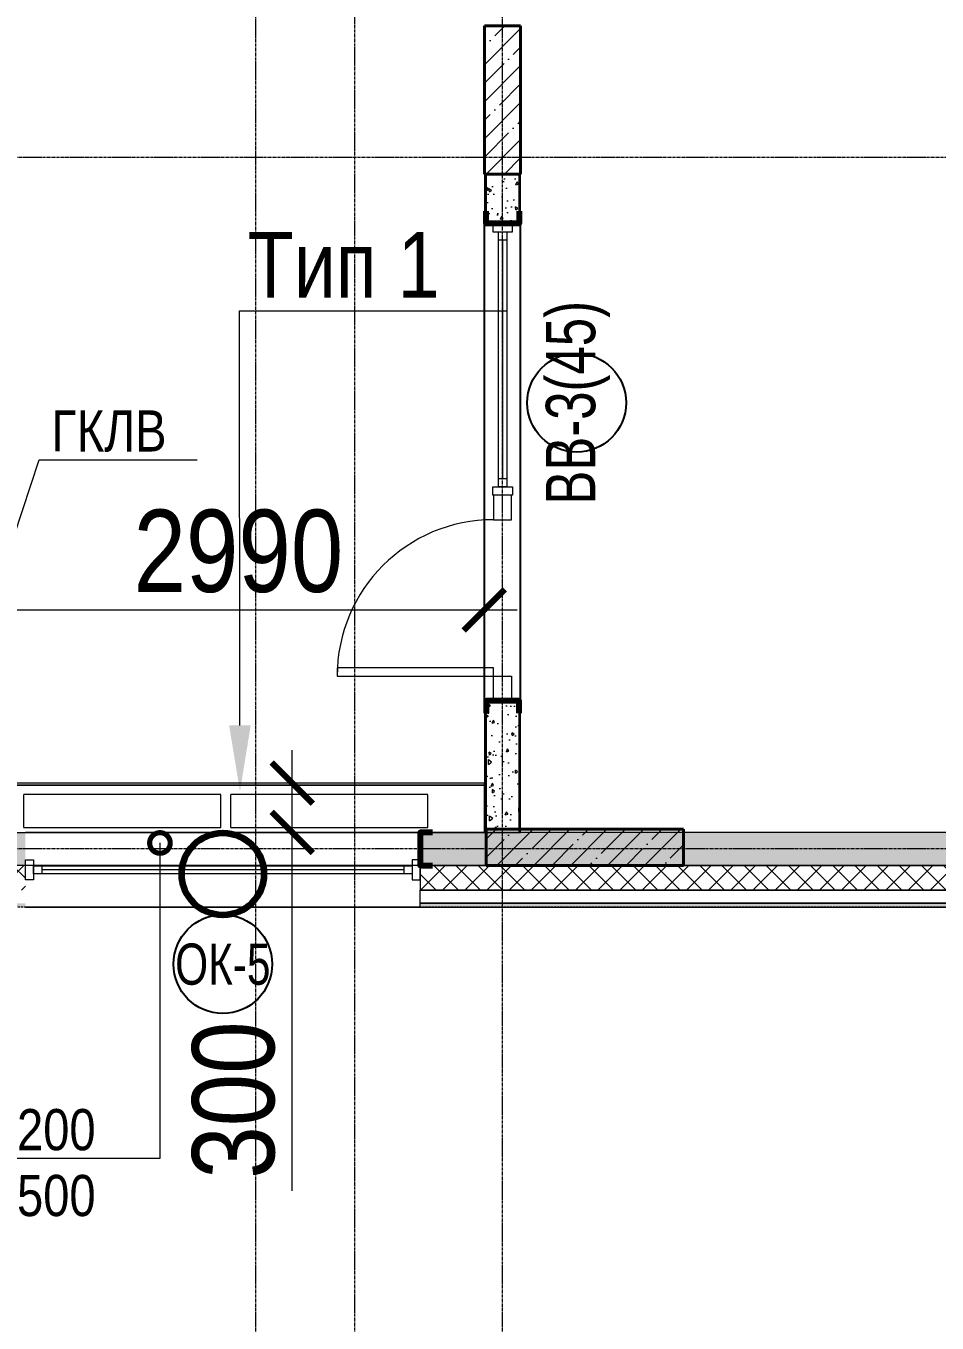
# Model space of a CAD drawing. Header units: millimetres. Extents: x -231292 to 573618, y -153144 to 564035.
# Drawn here: x 154332 to 159869, y 363321 to 371202 of the extents above; entities that cross this region are included whole.
import ezdxf
from ezdxf import colors
from ezdxf.entities.mleader import LeaderData, LeaderLine
from ezdxf.enums import TextEntityAlignment as Align
from ezdxf.math import Vec2, Vec3

# ---------------------------------------------------------------- set-up
doc = ezdxf.new("R2010")
doc.units = ezdxf.units.MM
for name, pattern in [('CENTER2', [28.575, 19.05, -3.175, 3.175, -3.175]), ('DASHED', [19.05, 12.7, -6.35]), ('HIDDEN2', [4.7625, 3.175, -1.5875])]:
    doc.linetypes.add(name, pattern=pattern)
doc.layers.get('0').update_dxf_attribs({"color": 250})
doc.layers.get('Defpoints').update_dxf_attribs({"color": 250})
for name, color, linetype, lineweight in [('A-Wall_Материал_Газоблок_Контур', 250, 'Continuous', 0), ('АР_Витраж', 250, 'Continuous', 13), ('АР_Витраж марка', 250, 'Continuous', 9), ('АР_Двери_витраж', 250, 'Continuous', 9), ('АР_Колонны', 250, 'Continuous', 35), ('АР_Окна', 250, 'Continuous', 5), ('АР_Окна марка', 250, 'Continuous', 9), ('АР_Отопительные приборы', 250, 'HIDDEN2', 0), ('АР_Размеры обшивки', 250, 'Continuous', 5), ('АР_Стены ЖБ', 250, 'Continuous', 35), ('АР_Стены ПЕНОблок', 250, 'Continuous', 20), ('АР_Тонкая', 250, 'Continuous', 5), ('АР_Утеплитель', 250, 'Continuous', 0), ('АР_Штриховка', 250, 'Continuous', 0), ('Зашивка радиаторов тип 1 (фанера и МДФ)', 250, 'Continuous', 0), ('КМ_Фахверки', 250, 'Continuous', 80), ('Марка окна', 250, 'Continuous', 0), ('Размеры зашивки ГКЛ', 250, 'Continuous', 0), ('РД_Оси_100', 250, 'Continuous', 0), ('РД_проем_инж перемыч_фахверк', 250, 'Continuous', 18)]:
    doc.layers.add(name, color=color, linetype=linetype, lineweight=lineweight)
for name, color, linetype, lineweight, plot in [('АР_Делит', 250, 'Continuous', 0, False), ('ОВ_КЛАПАНЫ', 250, 'Continuous', 13, False), ('РД_Проем', 250, 'Continuous', 0, False)]:
    doc.layers.add(name, color=color, linetype=linetype, lineweight=lineweight, plot=plot)
doc.layers.add('РД_Витраж_вн', color=250, linetype='Continuous')
doc.styles.add('Arial_09', font='ARIALN.TTF', dxfattribs={"width": 0.9})
doc.styles.add('Isocpeur3', font='isocpeur.ttf')
doc.styles.add('style1', font='ARIALN.TTF')
doc.dimstyles.new('Dim200_ареал', dxfattribs={"dimscale": 100, "dimtxt": 5, "dimasz": 2.5, "dimexe": 2, "dimexo": 2, "dimgap": 1, "dimtad": 1, "dimzin": 12, "dimdsep": 46, "dimtxsty": 'style1', "dimblk": 'ARCHTICK', "dimcen": 3, "dimdle": 2, "dimclrd": 256, "dimclre": 256, "dimaunit": 1, "dimadec": 0, "dimazin": 3, "dimtfac": 1, "dimtmove": 1, "dimatfit": 3, "dimldrblk": 'OPEN30', "dimfxl": 5, "dimfxlon": 1, "dimtolj": 1, "dimtzin": 0, "dimlwd": 9, "dimlwe": 9, "dimarcsym": 0})
pattern_1 = [(45, (50428.77, 366201.75), (-112.2532, 112.2532), []), (45, (50541.02, 366201.75), (-112.2532, 112.2532), [198.4375, -39.6875, 0, -39.6875])]

# ---------------------------------------------------------------- blocks, each defined once
blk = doc.blocks.new('Ф_пеноблок 200')
at = {"layer": 'КМ_Фахверки'}
blk.add_lwpolyline([(0, -75), (0, 0), (200, 0), (200, -75)], dxfattribs=at)
blk = doc.blocks.new('_DotSmall')
at = {"color": 0, "linetype": 'ByBlock', "const_width": 0.5}
blk.add_lwpolyline([(-0.0625, 0, 1), (0.0625, 0, 1)], format="xyb", close=True, dxfattribs=at)
blk = doc.blocks.new('СОШ_2200_АР_ОСИ_М100_28.05.24')
at = {"layer": 'АР_Делит', "color": 5, "linetype": 'DASHED'}
blk.add_lwpolyline([(114955, 135155), (114955, -355), (93595.036, -355), (93595.036, 13855), (94145, 13855), (94145, 68320), (66055, 68320), (66055, 13857.73), (83455, 13857.73), (83455, -355), (45245, -355), (45245, 13145), (44695, 13145), (44695, 26755), (45245, 26755), (45245, 68320), (20455, 68320), (20455, 26755), (27955, 26755), (27955, 13145), (-355, 13145), (-355, 100855), (37145, 100855), (37145, 129155)], dxfattribs=at)
at = {"layer": 'РД_Оси_100', "linetype": 'CENTER2'}
for p, q in [((119910, 4200), (94200, 4200)), ((119910, 0), (94200, 0))]:
    blk.add_line(p, q, dxfattribs=at)
for points in [[(105300, -6155), (105300, 139938.679)], [(105900, 139938.679), (105900, -6155)], [(106800, -6155), (106800, 139938.679)]]:
    blk.add_lwpolyline(points, dxfattribs=at)
blk = doc.blocks.new('Bottom_R_1200')
at = {"layer": 'АР_Отопительные приборы'}
blk.add_lwpolyline([(-600, -100), (600, -100), (600, 100), (-600, 100)], close=True, dxfattribs=at)
blk = doc.blocks.new('_ArchTick')
at = {"color": 0, "linetype": 'ByBlock', "const_width": 0.15}
blk.add_lwpolyline([(-0.5, -0.5), (0.5, 0.5)], dxfattribs=at)
blk = doc.blocks.new('*D1029')
at = {"layer": 'Defpoints', "color": 0, "transparency": 16777216}
for p in [(157118.1, 367653.7), (154127.8, 366601.8), (157118.1, 366601.8)]:
    blk.add_point(p, dxfattribs=at)
at = {"layer": 'АР_Размеры обшивки', "lineweight": 9, "transparency": 16777216}
for p, q in [((154127.8, 367153.7), (154127.8, 367853.7)), ((157118.1, 367153.7), (157118.1, 367853.7)), ((153927.8, 367653.7), (157318.1, 367653.7))]:
    blk.add_line(p, q, dxfattribs=at)
at = {"layer": 'АР_Размеры обшивки', "lineweight": 9, "transparency": 16777216, "xscale": 250, "yscale": 250, "zscale": 250, "rotation": 180}
blk.add_blockref('_ArchTick', (154127.8, 367653.7), dxfattribs=at)
at = {"layer": 'АР_Размеры обшивки', "lineweight": 9, "transparency": 16777216, "xscale": 250, "yscale": 250, "zscale": 250}
blk.add_blockref('_ArchTick', (157118.1, 367653.7), dxfattribs=at)
at = {"layer": 'АР_Размеры обшивки', "color": 0, "transparency": 16777216, "insert": (155623.4, 368009), "char_height": 500, "attachment_point": 5, "style": 'style1'}
blk.add_mtext('\\A1;2990', dxfattribs=at)
blk = doc.blocks.new('_Open30')
at = {"color": 0, "linetype": 'ByBlock', "lineweight": -2}
for p, q in [((-1, 0.268), (0, 0)), ((0, 0), (-1, -0.268)), ((0, 0), (-1, 0))]:
    blk.add_line(p, q, dxfattribs=at)
blk = doc.blocks.new('*D952')
at = {"layer": 'Defpoints', "color": 0, "transparency": 16777216}
for p in [(155950.8, 366601.8), (156738.8, 366601.8), (156735.8, 366301.8)]:
    blk.add_point(p, dxfattribs=at)
at = {"layer": 'АР_Размеры обшивки', "lineweight": 9, "transparency": 16777216}
for p, q in [((155950.8, 366101.8), (155950.8, 366801.8)), ((156450.8, 366601.8), (155750.8, 366601.8)), ((156450.8, 366301.8), (155750.8, 366301.8)), ((155950.8, 364123.6), (155950.8, 366301.8))]:
    blk.add_line(p, q, dxfattribs=at)
at = {"layer": 'АР_Размеры обшивки', "lineweight": 9, "transparency": 16777216, "xscale": 250, "yscale": 250, "zscale": 250}
for p, rotation in [((155950.8, 366601.8), 90), ((155950.8, 366301.8), 270)]:
    blk.add_blockref('_ArchTick', p, dxfattribs=dict(at, rotation=rotation))
at = {"layer": 'АР_Размеры обшивки', "color": 0, "transparency": 16777216, "insert": (155595.5, 364675.7), "char_height": 500, "attachment_point": 5, "rotation": 90, "style": 'style1'}
blk.add_mtext('\\A1;300', dxfattribs=at)
blk = doc.blocks.new('МОК-Наименование')
at = {"layer": 'Defpoints'}
blk.add_circle((0, 0), 3, dxfattribs=at)
at = {"color": 0, "linetype": 'ByBlock', "lineweight": -2, "style": 'Isocpeur3', "width": 0.8, "flags": 4}
blk.add_attdef('АР-ОКНО:НАИМЕНОВАНИЕ', text='', height=2.5, dxfattribs=at).set_placement((0, 0), align=Align.MIDDLE)
blk = doc.blocks.new('МаркаВитража1')
at = {"layer": 'Defpoints'}
blk.add_circle((0, 0), 3, dxfattribs=at)
at = {"color": 0, "linetype": 'ByBlock', "lineweight": -2, "style": 'Arial_09', "width": 0.9}
blk.add_attdef('АР-ОКНО:НАИМЕНОВАНИЕ', text='', height=3, dxfattribs=at).set_placement((0, 0), align=Align.MIDDLE)

msp = doc.modelspace()

# ---------------------------------------------------------------- hatches: boundary and pattern name
at = {"layer": 'АР_Штриховка', "linetype": 'Continuous', "lineweight": 5}
h = msp.add_hatch(dxfattribs=at)
h.set_pattern_fill('ANSI35', color=256, scale=25, style=0)
h.set_pattern_definition(pattern_1)
h.paths.add_polyline_path([(157338.768, 371201.753), (157118.768, 371201.753), (157118.768, 370301.753), (157338.768, 370301.753)], flags=0)
at = {"layer": 'АР_Штриховка', "linetype": 'Continuous', "lineweight": 0}
h = msp.add_hatch(dxfattribs=at)
h.set_pattern_fill('AR-CONC', color=256, angle=-315, style=0)
h.set_pattern_definition([(95, (50428.77, 366201.75), (140.09465, 117.55338), [19.05, -209.55]), (40, (50428.77, 366201.75), (-160.01845, 110.17673), [15.24, -167.6406]), (145.45144, (50440.44, 366211.55), (-19.9238, 227.7301), [16.19, -178.09024]), (91.1842, (50392.85, 366237.67), (221.41024, 161.9534), [28.575, -314.325]), (141.63556, (50411.3, 366251.17), (-7.0866, 342.82676), [24.285, -267.1356]), (36.18415, (50392.85, 366237.67), (-7.0866, 342.8268), [22.86, -251.4597]), (66, (50419.79, 366246.65), (179.51998, 34.89515), [19.05, -209.55]), (11, (50419.79, 366246.65), (-86.53993, 173.9412), [15.24, -167.64]), (116.45145, (50434.75, 366249.56), (92.98005, 208.83634), [16.19, -178.08994]), (82.5, (50428.77, 366201.75), (-57.60547, 61.973414), [0, -165.608, 0, -170.18, 0, -168.275]), (52.5, (50428.77, 366201.75), (-23.58973, 118.087), [0, -97.028, 0, -161.798, 0, -64.135]), (12.5, (50388.716, 366161.7), (99.927863, 91.826196), [0, -63.5, 0, -198.12, 0, -262.89]), (2.5, (50370.76, 366143.74), (86.7639, 122.72239), [0, -82.55, 0, -131.572, 0, -186.69])])
h.paths.add_polyline_path([(157328.768, 370301.753), (157128.768, 370301.753), (157128.768, 370001.753), (157328.768, 370001.753)], flags=0)
h.paths.add_polyline_path([(157328.768, 367101.753), (157128.768, 367101.753), (157128.768, 366301.753), (157328.768, 366301.753)], flags=0)
at = {"layer": 'АР_Штриховка', "linetype": 'Continuous', "lineweight": 5}
h = msp.add_hatch(dxfattribs=at)
h.set_pattern_fill('ANSI35', color=256, scale=25, style=0)
h.set_pattern_definition(pattern_1)
h.paths.add_polyline_path([(158328.768, 366101.753), (158328.768, 366321.753), (157128.768, 366321.753), (157128.768, 366101.753)], flags=0)

# ---------------------------------------------------------------- linework, layer by layer
at = {"layer": 'АР_Витраж', "linetype": 'Continuous', "lineweight": 5}
for p, q in [((157118.768, 370001.753), (157118.768, 368351.753)), ((157338.768, 370001.753), (157338.768, 368351.753))]:
    msp.add_line(p, q, dxfattribs=at)
at = {"layer": 'АР_Витраж', "linetype": 'Continuous', "lineweight": 13}
for p, q in [((157203.768, 369901.753), (157253.768, 369901.753)), ((157228.768, 369901.753), (157228.768, 368451.753)), ((157203.768, 368451.753), (157253.768, 368451.753))]:
    msp.add_line(p, q, dxfattribs=at)
for points in [[(157288.768, 369951.753), (157288.768, 370001.753), (157168.768, 370001.753), (157168.768, 369951.753)], [(157203.768, 369951.753), (157253.768, 369951.753), (157253.768, 368401.753), (157203.768, 368401.753)], [(157288.768, 368401.753), (157288.768, 368351.753), (157168.768, 368351.753), (157168.768, 368401.753)]]:
    msp.add_lwpolyline(points, close=True, dxfattribs=at)
at = {"layer": 'АР_Двери_витраж', "linetype": 'Continuous', "lineweight": 9}
for points in [[(157283.768, 368201.753), (157283.768, 368351.753), (157173.768, 368351.753), (157173.768, 368201.753)], [(157173.768, 367251.753), (157173.768, 367301.753), (156223.768, 367301.753), (156223.768, 367251.753)], [(157283.768, 367251.753), (157283.768, 367101.753), (157173.768, 367101.753), (157173.768, 367251.753)]]:
    msp.add_lwpolyline(points, close=True, dxfattribs=at)
msp.add_arc((157173.768, 367251.753), 950, 90, 180, dxfattribs=at)
at = {"layer": 'АР_Колонны', "linetype": 'HIDDEN2', "lineweight": 25}
for p, q in [((157118.768, 371201.753), (157338.768, 371201.753)), ((157118.768, 370301.753), (157118.768, 371201.753)), ((157338.768, 371201.753), (157338.768, 370301.753)), ((157338.768, 370301.753), (157118.768, 370301.753)), ((157128.768, 366321.753), (158328.768, 366321.753)), ((157128.768, 366101.753), (157128.768, 366321.753)), ((158328.768, 366321.753), (158328.768, 366101.753)), ((158328.768, 366101.753), (157128.768, 366101.753))]:
    msp.add_line(p, q, dxfattribs=at)
at = {"layer": 'АР_Колонны', "linetype": 'Continuous', "lineweight": 35}
for p, q in [((157118.768, 371201.753), (157118.768, 370301.753)), ((157338.768, 371201.753), (157118.768, 371201.753)), ((157338.768, 370301.753), (157338.768, 371201.753)), ((157118.768, 370301.753), (157338.768, 370301.753)), ((157128.768, 366321.753), (157128.768, 366101.753)), ((158328.768, 366321.753), (157128.768, 366321.753)), ((158328.768, 366101.753), (158328.768, 366321.753)), ((157128.768, 366101.753), (158328.768, 366101.753))]:
    msp.add_line(p, q, dxfattribs=at)
at = {"layer": 'АР_Окна', "linetype": 'Continuous', "lineweight": 5}
msp.add_line((156628.768, 366099.253), (156628.768, 366049.253), dxfattribs=at)
msp.add_lwpolyline([(156678.768, 366014.253), (156728.768, 366014.253), (156728.768, 366134.253), (156678.768, 366134.253)], close=True, dxfattribs=at)
at = {"layer": 'АР_Стены ЖБ', "linetype": 'Continuous', "lineweight": 40}
for p, q in [((157338.768, 371201.753), (157118.768, 371201.753)), ((157118.768, 371201.753), (157118.768, 370301.753)), ((157338.768, 370301.753), (157338.768, 371201.753)), ((157118.768, 370301.753), (157338.768, 370301.753)), ((158328.768, 366321.753), (157128.768, 366321.753)), ((157128.768, 366321.753), (157128.768, 366101.753)), ((158328.768, 366101.753), (158328.768, 366321.753)), ((157128.768, 366101.753), (158328.768, 366101.753))]:
    msp.add_line(p, q, dxfattribs=at)
at = {"layer": 'АР_Стены ПЕНОблок', "linetype": 'Continuous', "lineweight": 20}
for p, q in [((157328.768, 370301.753), (157128.768, 370301.753)), ((157128.768, 370301.753), (157128.768, 370001.753)), ((157328.768, 370001.753), (157328.768, 370301.753)), ((157128.768, 370001.753), (157328.768, 370001.753)), ((157328.768, 367101.753), (157128.768, 367101.753)), ((157128.768, 367101.753), (157128.768, 366301.753)), ((157328.768, 366301.753), (157328.768, 367101.753)), ((164928.768, 366301.753), (156728.768, 366301.753)), ((156728.768, 366301.753), (156728.768, 366101.753)), ((157128.768, 366301.753), (157328.768, 366301.753)), ((156728.768, 366101.753), (165128.768, 366101.753))]:
    msp.add_line(p, q, dxfattribs=at)
at = {"layer": 'АР_Тонкая', "linetype": 'Continuous', "lineweight": 0}
for p, q in [((157128.768, 370301.753), (157118.768, 370301.753)), ((157118.768, 370301.753), (157118.768, 370001.753)), ((157128.768, 370001.753), (157128.768, 370301.753)), ((157338.768, 370301.753), (157328.768, 370301.753)), ((157328.768, 370301.753), (157328.768, 370001.753)), ((157338.768, 370001.753), (157338.768, 370301.753)), ((157118.768, 370001.753), (157128.768, 370001.753)), ((157328.768, 370001.753), (157338.768, 370001.753)), ((157128.768, 367101.753), (157118.768, 367101.753)), ((157118.768, 367101.753), (157118.768, 366301.753)), ((157128.768, 366301.753), (157128.768, 367101.753)), ((157338.768, 367101.753), (157328.768, 367101.753)), ((157328.768, 367101.753), (157328.768, 366301.753)), ((157338.768, 366301.753), (157338.768, 367101.753)), ((157118.768, 366301.753), (157128.768, 366301.753)), ((157328.768, 366301.753), (157338.768, 366301.753))]:
    msp.add_line(p, q, dxfattribs=at)
at = {"layer": 'АР_Тонкая', "linetype": 'Continuous', "lineweight": 5}
for p, q in [((165278.768, 365951.753), (156728.768, 365951.753)), ((156728.768, 365846.753), (156728.768, 365951.753)), ((156728.768, 365871.753), (165358.768, 365871.753)), ((165358.768, 365871.753), (156728.768, 365871.753)), ((156728.768, 365846.753), (165383.768, 365846.753))]:
    msp.add_line(p, q, dxfattribs=at)
at = {"layer": 'АР_Утеплитель', "linetype": 'Continuous', "lineweight": 0}
for p, q in [((165128.768, 366101.753), (156728.768, 366101.753)), ((156728.768, 366101.753), (156728.768, 365951.753)), ((156728.768, 365951.753), (165278.768, 365951.753))]:
    msp.add_line(p, q, dxfattribs=at)
at = {"layer": 'Зашивка радиаторов тип 1 (фанера и МДФ)', "linetype": 'Continuous', "lineweight": 0}
for p, q in [((157118.075, 366601.753), (154128.768, 366601.753)), ((157118.075, 366589.253), (154128.768, 366589.253)), ((154128.768, 366589.253), (157118.075, 366589.253)), ((157118.075, 366301.753), (157118.075, 366601.753))]:
    msp.add_line(p, q, dxfattribs=at)
at = {"layer": 'КМ_Фахверки', "lineweight": 5}
msp.add_lwpolyline([(96278.918, 457251.752), (165128.768, 457251.753), (165128.768, 366101.753), (95928.768, 366101.753), (95928.768, 434726.753), (96278.918, 434726.753), (96278.918, 457251.752)], dxfattribs=at)
at = {"layer": 'ОВ_КЛАПАНЫ', "lineweight": 90}
msp.add_circle((155528.768, 366049.253), 250, dxfattribs=at)
at = {"layer": 'РД_Витраж_вн', "linetype": 'Continuous', "lineweight": -3}
for p, q in [((157118.768, 367101.753), (157118.768, 370001.753)), ((157338.768, 367101.753), (157338.768, 370001.753))]:
    msp.add_line(p, q, dxfattribs=at)
at = {"layer": 'РД_Проем', "linetype": 'Continuous', "lineweight": 0}
for p, q in [((157118.768, 367101.753), (157118.768, 370001.753)), ((157338.768, 367101.753), (157338.768, 370001.753))]:
    msp.add_line(p, q, dxfattribs=at)
at = {"layer": 'РД_проем_инж перемыч_фахверк', "linetype": 'Continuous', "lineweight": 18}
for p, q in [((157118.768, 370001.753), (157118.768, 367101.753)), ((157338.768, 370001.753), (157338.768, 367101.753))]:
    msp.add_line(p, q, dxfattribs=at)

# ---------------------------------------------------------------- block references
at = {"layer": 'АР_Витраж марка', "linetype": 'Continuous', "lineweight": 9, "xscale": 100, "yscale": 100, "zscale": 100, "rotation": 89.99999999999999}
msp.add_blockref('МаркаВитража1', (157678.959, 368912.073), dxfattribs=at).add_auto_attribs({'АР-ОКНО:НАИМЕНОВАНИЕ': 'ВВ-3(45)'})
at = {"layer": 'АР_Отопительные приборы'}
msp.add_blockref('Bottom_R_1200', (156175.22, 366431.753), dxfattribs=at)
at = {"layer": 'КМ_Фахверки', "rotation": 180}
msp.add_blockref('Ф_пеноблок 200', (157328.768, 370001.753), dxfattribs=at)
msp.add_blockref('Ф_пеноблок 200', (157328.768, 370001.753), dxfattribs=at)
at = {"layer": 'КМ_Фахверки', "xscale": -1}
msp.add_blockref('Ф_пеноблок 200', (157328.768, 367101.753), dxfattribs=at)
msp.add_blockref('Ф_пеноблок 200', (157328.768, 367101.753), dxfattribs=at)
at = {"layer": 'КМ_Фахверки', "xscale": -1, "rotation": 90}
for p in [(156728.768, 366301.753), (156728.768, 366301.752)]:
    msp.add_blockref('Ф_пеноблок 200', p, dxfattribs=at)

# ---------------------------------------------------------------- dimensions: what is measured, and where the dimension line sits
at = {"layer": 'АР_Размеры обшивки'}
dim = msp.add_linear_dim(base=(157118.075, 367653.7), p1=(154127.768, 366601.752), p2=(157118.075, 366601.752), dimstyle='Dim200_ареал', override={"dimdec": 0}, dxfattribs=at)
dim.commit()
dim.dimension.update_dxf_attribs({"geometry": '*D1029', "text_midpoint": (155623.421, 367653.7), "dimtype": 160})
dim = msp.add_linear_dim(base=(155950.768, 366601.752), p1=(156735.768, 366301.752), p2=(156738.768, 366601.752), angle=90, dimstyle='Dim200_ареал', override={"dimdec": 0}, dxfattribs=at)
dim.commit()
dim.dimension.update_dxf_attribs({"geometry": '*D952', "text_midpoint": (156137.124, 364675.7), "dimtype": 160})

# ---------------------------------------------------------------- leaders
at = {"layer": 'Размеры зашивки ГКЛ'}
ml = msp.add_multileader_mtext('Standard', dxfattribs=at)
ml.set_content('\\pxsm1;Тип 1 ', color=(0, 0, 138), style='style1')
ml.set_leader_properties(color=256, linetype='ByLayer', lineweight=9)
ml.build(insert=Vec2(0, 0))
ml.multileader.update_dxf_attribs({"has_dogleg": 0, "text_left_attachment_type": 6, "text_right_attachment_type": 6, "text_bottom_attachment_type": 10, "dogleg_length": 25, "arrow_head_size": 400})
ctx = ml.context
ctx.base_point, ctx.char_height, ctx.arrow_head_size, ctx.landing_gap_size, ctx.plane_origin = Vec3(155629.693, 369470.76), 400, 400, 50, Vec3(148770.505, 375548.839)
ctx.left_attachment, ctx.right_attachment, ctx.top_attachment = 6, 6, 10
notes = []
notes.append((ctx, [(0, (1, 1, 0), (155604.693, 369470.76), (1, 0), 25, [(1, [(155633.111, 366552.36)], 0, [])])]))
ctx.mtext.insert, ctx.mtext.width, ctx.mtext.defined_height, ctx.mtext.line_spacing_factor, ctx.mtext.flow_direction = Vec3(155679.693, 369950.76), 1668.44707, 600, 0.3, 5
ml = msp.add_multileader_mtext('Standard', dxfattribs=at)
ml.set_content('\\pxsm1;ГКЛВ', color=256, style='style1')
ml.set_leader_properties(color=256, linetype='ByLayer', lineweight=9)
ml.set_arrow_properties(name='DOTSMALL')
ml.build(insert=Vec2(0, 0))
ml.multileader.update_dxf_attribs({"text_left_attachment_type": 6, "text_right_attachment_type": 6, "text_bottom_attachment_type": 10, "dogleg_length": 25, "arrow_head_size": 100})
ctx = ml.context
ctx.base_point, ctx.char_height, ctx.arrow_head_size, ctx.landing_gap_size, ctx.plane_origin = Vec3(154438.185, 368566.108), 250, 100, 50, Vec3(145767.75, 375464.884)
ctx.left_attachment, ctx.right_attachment, ctx.top_attachment = 6, 6, 10
notes.append((ctx, [(0, (1, 1, 0), (154413.185, 368566.108), (1, 0), 25, [(1, [(154128.768, 367706.008)], 0, [])])]))
ctx.mtext.insert, ctx.mtext.width, ctx.mtext.defined_height, ctx.mtext.line_spacing_factor, ctx.mtext.flow_direction = Vec3(154488.185, 368866.108), 1126.26794, 600, 0.3, 5
for ctx, leaders in notes:
    for number, flags, end, landing, length, lines in leaders:
        leader = LeaderData()
        leader.index, (leader.has_last_leader_line, leader.has_dogleg_vector, leader.attachment_direction) = number, flags
        leader.last_leader_point, leader.dogleg_vector, leader.dogleg_length = Vec3(end), Vec3(landing), length
        for number, points, colour, breaks in lines:
            line = LeaderLine()
            line.index, line.vertices, line.color, line.breaks = number, Vec3.list(points), colors.encode_raw_color(colour), breaks
            leader.lines.append(line)
        ctx.leaders.append(leader)

# ---------------------------------------------------------------- next in the draw order: leaders
at = {"layer": 'Марка окна', "lineweight": 0, "ltscale": 20}
ml = msp.add_multileader_mtext('Standard', dxfattribs=at)
ml.set_content('+16.200\\P+13.500', color=256, style='style1')
ml.set_leader_properties(color=256, linetype='ByLayer', lineweight=-1)
ml.set_arrow_properties(name='DOTSMALL')
ml.build(insert=Vec2(0, 0))
ml.multileader.update_dxf_attribs({"text_left_attachment_type": 6, "text_right_attachment_type": 6, "dogleg_length": 200, "arrow_head_size": 250})
ctx = ml.context
ctx.base_point, ctx.char_height, ctx.arrow_head_size, ctx.landing_gap_size, ctx.plane_origin = Vec3(153712.548, 364320.848), 250, 250, 0, Vec3(153466.361, 363636.321)
ctx.left_attachment, ctx.right_attachment = 6, 6
notes = []
notes.append((ctx, [(0, (1, 1, 0), (155146.461, 364320.848), (-1, 0), 420.441, [(0, [(155146.653, 366237.731)], 0, [])])]))
ctx.mtext.insert, ctx.mtext.line_spacing_factor, ctx.mtext.flow_direction = Vec3(153712.548, 364620.848), 0.96, 5
ctx.mtext.has_bg_fill, ctx.mtext.bg_color, ctx.mtext.bg_scale_factor, ctx.mtext.bg_transparency, ctx.mtext.use_window_bg_color = 1, -1027028792, 1.5, 0, 1
for ctx, leaders in notes:
    for number, flags, end, landing, length, lines in leaders:
        leader = LeaderData()
        leader.index, (leader.has_last_leader_line, leader.has_dogleg_vector, leader.attachment_direction) = number, flags
        leader.last_leader_point, leader.dogleg_vector, leader.dogleg_length = Vec3(end), Vec3(landing), length
        for number, points, colour, breaks in lines:
            line = LeaderLine()
            line.index, line.vertices, line.color, line.breaks = number, Vec3.list(points), colors.encode_raw_color(colour), breaks
            leader.lines.append(line)
        ctx.leaders.append(leader)

# ---------------------------------------------------------------- next in the draw order: hatches: boundary and pattern name
at = {"layer": 'АР_Штриховка', "linetype": 'Continuous', "lineweight": 0}
h = msp.add_hatch(dxfattribs=at)
h.set_pattern_fill('AR-CONC', color=256, style=0)
h.set_pattern_definition([(50, (50428.77, 366201.75), (182.18467, -15.93909), [19.05, -209.55]), (355, (50428.77, 366201.75), (-35.24342, 191.05685), [15.24, -167.64058]), (100.45144, (50443.95, 366200.42), (146.94125, 175.11775), [16.19, -178.09024]), (46.1842, (50428.77, 366252.55), (271.07904, -42.04233), [28.575, -314.325]), (96.63556, (50451.36, 366249.05), (237.40413, 247.4261), [24.285, -267.1356]), (351.18415, (50428.77, 366252.55), (237.4041, 247.4261), [22.86, -251.4597]), (21, (50454.17, 366239.85), (151.6144, -102.2652), [19.05, -209.55]), (326, (50454.17, 366239.85), (61.80203, 184.18797), [15.24, -167.64]), (71.45145, (50466.8, 366231.33), (213.41642, 81.92277), [16.19, -178.08994]), (37.5, (50428.77, 366201.75), (3.088603, 84.55504), [0, -165.608, 0, -170.18, 0, -168.275]), (7.5, (50428.77, 366201.75), (66.81966, 100.180575), [0, -97.028, 0, -161.798, 0, -64.135]), (327.5, (50372.126, 366201.75), (135.590595, -5.728744), [0, -63.5, 0, -198.12, 0, -262.89]), (317.5, (50346.73, 366201.75), (148.12918, 25.42649), [0, -82.55, 0, -131.572, 0, -186.69])])
h.paths.add_polyline_path([(165128.768, 366101.753), (164928.768, 366301.753), (156728.768, 366301.753), (156728.768, 366101.753)], flags=0)
h.paths.add_polyline_path([(154328.768, 366101.753), (154328.768, 366301.753), (153728.768, 366301.753), (153728.768, 366101.753)], flags=0)
h = msp.add_hatch(dxfattribs=at)
h.set_pattern_fill('ANSI37', color=256, scale=30, style=0)
h.set_pattern_definition([(45, (50428.77, 366201.75), (-67.35192, 67.35192), []), (135, (50428.77, 366201.75), (-67.35192, -67.35192), [])])
h.paths.add_polyline_path([(165278.768, 365951.753), (165128.768, 366101.753), (156728.768, 366101.753), (156728.768, 365951.753)], flags=0)
h.paths.add_polyline_path([(154328.768, 365951.753), (154328.768, 366101.753), (153728.768, 366101.753), (153728.768, 365951.753)], flags=0)
h = msp.add_hatch(dxfattribs=at)
h.set_pattern_fill('_U', color=256, style=0, pattern_type=0)
h.set_pattern_definition([(360, (50428.7677, 366201.7525), (-2e-16, 1), [])])
h.paths.add_polyline_path([(165383.768, 365846.753), (165358.768, 365871.753), (156728.768, 365871.753), (156728.768, 365846.753)], flags=0)
h.paths.add_polyline_path([(154328.768, 365846.753), (154328.768, 365871.753), (153728.768, 365871.753), (153728.768, 365846.753)], flags=0)

# ---------------------------------------------------------------- next in the draw order: linework, layer by layer
at = {"layer": 'A-Wall_Материал_Газоблок_Контур', "linetype": 'Continuous', "lineweight": 0}
for p, q in [((156728.768, 366301.753), (154328.768, 366301.753)), ((154328.768, 365846.753), (156728.768, 365846.753))]:
    msp.add_line(p, q, dxfattribs=at)
at = {"layer": 'АР_Окна', "linetype": 'Continuous', "lineweight": 5}
for p, q in [((156728.768, 366301.753), (154328.768, 366301.753)), ((154428.768, 366099.253), (154428.768, 366049.253)), ((156628.768, 366074.253), (154428.768, 366074.253)), ((156728.768, 365846.753), (154328.768, 365846.753))]:
    msp.add_line(p, q, dxfattribs=at)
for points in [[(154378.768, 366014.253), (154328.768, 366014.253), (154328.768, 366134.253), (154378.768, 366134.253)], [(156678.768, 366099.253), (156678.768, 366049.253), (154378.768, 366049.253), (154378.768, 366099.253)]]:
    msp.add_lwpolyline(points, close=True, dxfattribs=at)
at = {"layer": 'Зашивка радиаторов тип 1 (фанера и МДФ)', "linetype": 'Continuous', "lineweight": 0}
msp.add_line((154128.768, 366301.753), (157118.075, 366301.753), dxfattribs=at)

# ---------------------------------------------------------------- next in the draw order: block references
at = {"layer": 'АР_Окна марка', "linetype": 'Continuous', "lineweight": 9}
ref = msp.add_blockref('МОК-Наименование', (155528.768, 365501.753, -900), dxfattribs=dict(at, xscale=100, yscale=100, zscale=100))
ref.add_attrib('АР-ОКНО:НАИМЕНОВАНИЕ', 'ОК-5', dxfattribs={"layer": '0', "color": 0, "linetype": 'ByBlock', "lineweight": -2, "height": 250, "style": 'Arial_09', "width": 0.9}).set_placement((155528.768, 365501.753, -900), align=Align.MIDDLE)
at = {"layer": 'АР_Отопительные приборы'}
msp.add_blockref('Bottom_R_1200', (154917.28, 366431.753), dxfattribs=at)
at = {"layer": 'РД_Оси_100'}
msp.add_blockref('СОШ_2200_АР_ОСИ_М100_28.05.24', (50428.768, 366201.753), dxfattribs=at)

doc.saveas('drawing.dxf')
